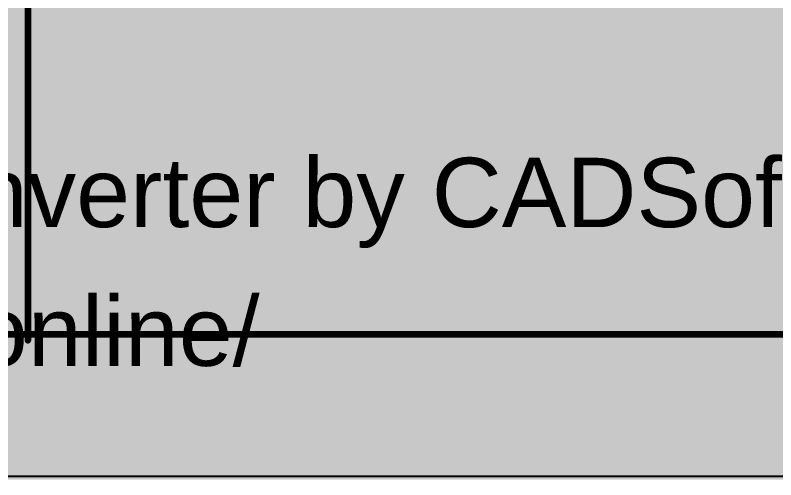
# Model space of a CAD drawing. Header units: millimetres. Extents: x 0 to 418, y 2 to 297.
# Drawn here: x 360.86 to 395.15, y 1.63 to 22.58 of the extents above; entities that cross this region are included whole.
import ezdxf
from ezdxf.xclip import XClip

# ---------------------------------------------------------------- set-up
doc = ezdxf.new("R2010")
doc.units = ezdxf.units.MM
doc.header["$MEASUREMENT"] = 0
doc.layers.get('0').update_dxf_attribs({"linetype": 'CONTINUOUS'})
doc.layers.add('23ED420', color=7, linetype='CONTINUOUS')
doc.styles.add('23ED4C0', font='Arial.ttf')

# ---------------------------------------------------------------- blocks, each defined once
blk = doc.blocks.new('MF239C630')
at = {"color": 0, "linetype": 'Continuous', "lineweight": 100, "true_color": 0x000007}
blk.add_lwpolyline([(19.75, 292.471), (19.75, 8.188), (412.175, 8.188), (412.175, 292.471)], dxfattribs=at)
blk = doc.blocks.new('239C870')
at = {"layer": '23ED420', "color": 0, "true_color": 0x000001, "style": '23ED4C0'}
for s, p in [('Created in Free Online PDF to DWG Converter by CADSoftTools', (0, 0)), ('http://www.cadsofttools.com/pdf-to-dwg-online/', (0, -2))]:
    blk.add_text(s, height=1, dxfattribs=at).set_placement(p)

msp = doc.modelspace()

# ---------------------------------------------------------------- hatches: boundary and pattern name
at = {"true_color": 0xffffff}
for points in [[(-0.132, 297.01), (-0.132, 1.627), (417.7, 1.627), (417.7, 297.01)], [(-0.132, 297.01), (-0.132, 1.89), (417.7, 1.89), (417.7, 297.01)]]:
    msp.add_hatch(color=0, dxfattribs=at).paths.add_polyline_path(points)

# ---------------------------------------------------------------- linework, layer by layer
at = {"color": 0, "linetype": 'Continuous', "lineweight": 100, "true_color": 0x000007}
msp.add_lwpolyline([(361.426, 48.297), (361.426, 7.909), (361.426, 7.909)], dxfattribs=at)

# ---------------------------------------------------------------- block references
at = {"color": 0, "true_color": 0xffffff}
ref = msp.add_blockref('MF239C630', (0, 0), dxfattribs=at)
XClip(ref).set_block_clipping_path([(0, 1.7912147777), (417.8319348779, 297.01)])
at = {"layer": '23ED420', "color": 0, "true_color": 0x000000, "xscale": 3.128785304856134, "yscale": 3.128785304856134, "zscale": 3.128785304856134}
msp.add_blockref('239C870', (281.271, 13.022), dxfattribs=at)

doc.saveas('drawing.dxf')
